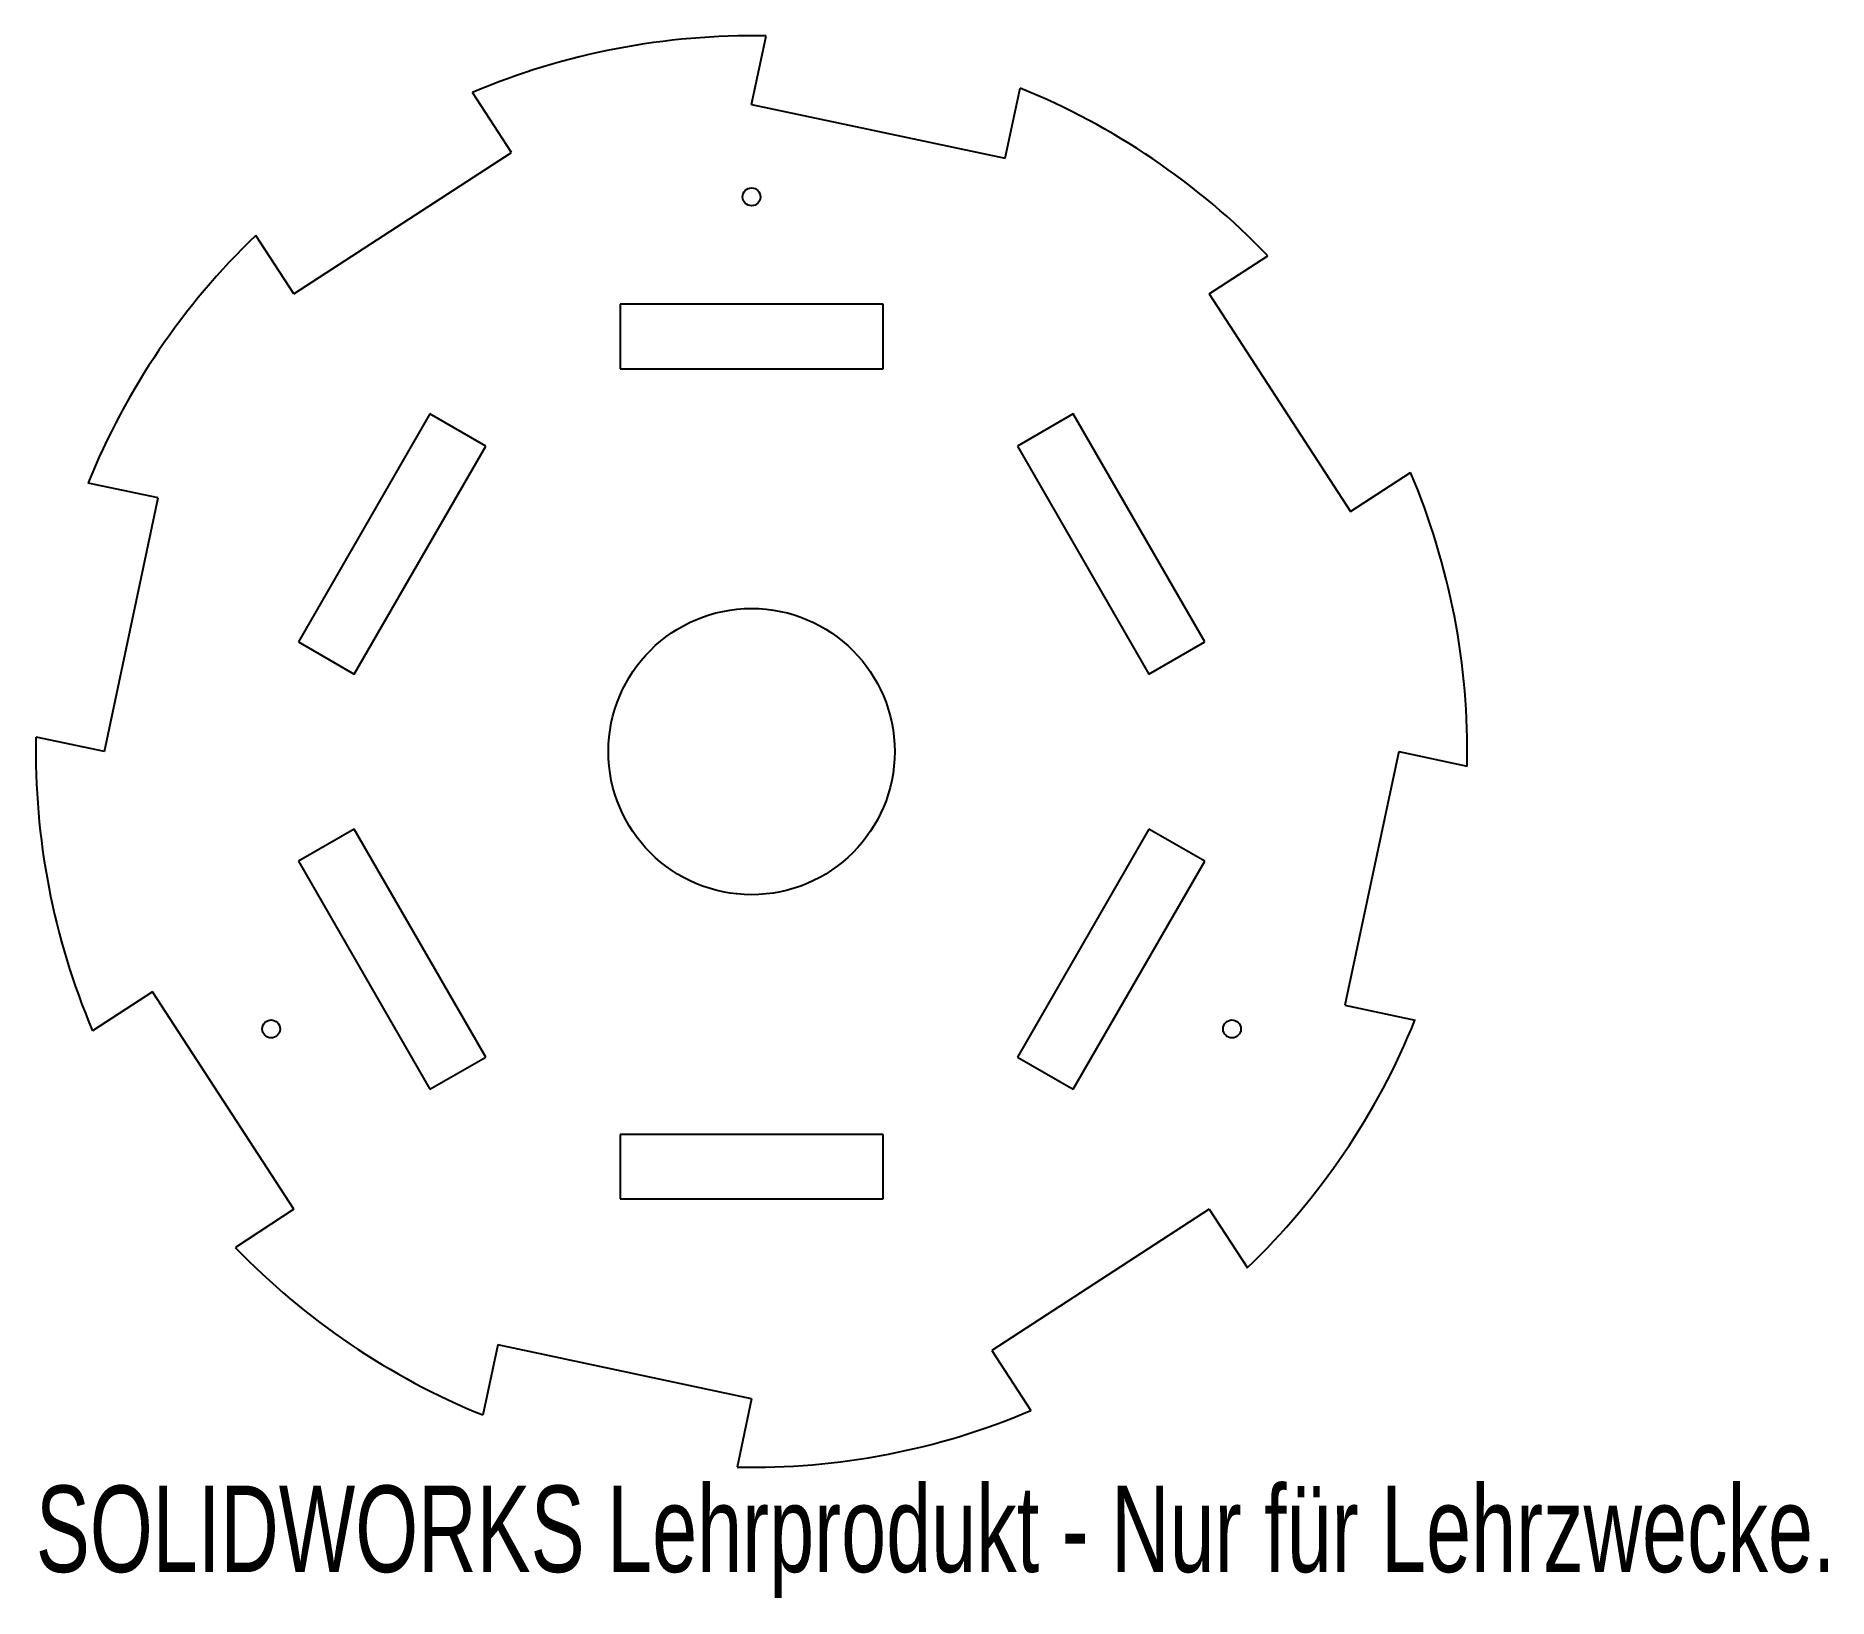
# Model space of a CAD drawing. Header units: millimetres. Extents: x -40 to 60, y -47 to 40.
import ezdxf

# ---------------------------------------------------------------- set-up
doc = ezdxf.new("R2010")
doc.units = ezdxf.units.MM
doc.styles.add('SLDTEXTSTYLE0', font='TXT', dxfattribs={"width": 0.7})

msp = doc.modelspace()

# ---------------------------------------------------------------- linework, layer by layer
at = {"color": 7, "linetype": 'Continuous', "lineweight": 25}
for p, q in [((0, 36.17), (0.81, 39.99)), ((14.18, 33.16), (15.01, 37.08)), ((-13.42, 33.48), (-15.6, 36.83)), ((0, 36.17), (14.18, 33.16)), ((-25.58, 25.58), (-13.42, 33.48)), ((-25.58, 25.58), (-27.71, 28.85)), ((25.58, 25.58), (28.85, 27.71)), ((25.58, 25.58), (33.48, 13.42)), ((7.35, 25), (-7.35, 25)), ((-7.35, 25), (-7.35, 21.4)), ((7.35, 21.4), (7.35, 25)), ((-7.35, 21.4), (7.35, 21.4)), ((-17.98, 18.87), (-25.33, 6.13)), ((-14.86, 17.07), (-17.98, 18.87)), ((17.98, 18.87), (14.86, 17.07)), ((25.33, 6.13), (17.98, 18.87)), ((-22.21, 4.33), (-14.86, 17.07)), ((14.86, 17.07), (22.21, 4.33)), ((33.48, 13.42), (36.83, 15.6)), ((-33.16, 14.18), (-37.08, 15.01)), ((-36.17, 0), (-33.16, 14.18)), ((-25.33, 6.13), (-22.21, 4.33)), ((22.21, 4.33), (25.33, 6.13)), ((-36.17, 0), (-39.99, 0.81)), ((36.17, 0), (33.16, -14.18)), ((36.17, 0), (39.99, -0.81)), ((-22.21, -4.33), (-25.33, -6.13)), ((-14.86, -17.07), (-22.21, -4.33)), ((22.21, -4.33), (14.86, -17.07)), ((25.33, -6.13), (22.21, -4.33)), ((-25.33, -6.13), (-17.98, -18.87)), ((17.98, -18.87), (25.33, -6.13)), ((-33.48, -13.42), (-36.83, -15.6)), ((-25.58, -25.58), (-33.48, -13.42)), ((33.16, -14.18), (37.08, -15.01)), ((-17.98, -18.87), (-14.86, -17.07)), ((14.86, -17.07), (17.98, -18.87)), ((7.35, -21.4), (-7.35, -21.4)), ((-7.35, -21.4), (-7.35, -25)), ((7.35, -25), (7.35, -21.4)), ((-7.35, -25), (7.35, -25)), ((-25.58, -25.58), (-28.85, -27.71)), ((25.58, -25.58), (13.42, -33.48)), ((25.58, -25.58), (27.71, -28.85)), ((-14.18, -33.16), (-15.01, -37.08)), ((0, -36.17), (-14.18, -33.16)), ((13.42, -33.48), (15.6, -36.83)), ((0, -36.17), (-0.81, -39.99))]:
    msp.add_line(p, q, dxfattribs=at)
for centre, radius in [((0, 31), 0.5), ((0, 0), 8), ((-26.85, -15.5), 0.5), ((26.85, -15.5), 0.5)]:
    msp.add_circle(centre, radius, dxfattribs=at)
for start, end in [(88.8392, 112.9541), (43.8392, 67.9541), (133.8392, 157.9541), (358.8392, 22.9541), (178.8392, 202.9541), (313.8392, 337.9541), (223.8392, 247.9541), (268.8392, 292.9541)]:
    msp.add_arc((0, 0), 40, start, end, dxfattribs=at)

# ---------------------------------------------------------------- texts
at = {"color": 7, "linetype": 'Continuous', "insert": (-40, -41.02), "char_height": 4.8336, "attachment_point": 1, "style": 'SLDTEXTSTYLE0'}
msp.add_mtext('SOLIDWORKS Lehrprodukt - Nur für Lehrzwecke.', dxfattribs=at)

doc.saveas('drawing.dxf')
